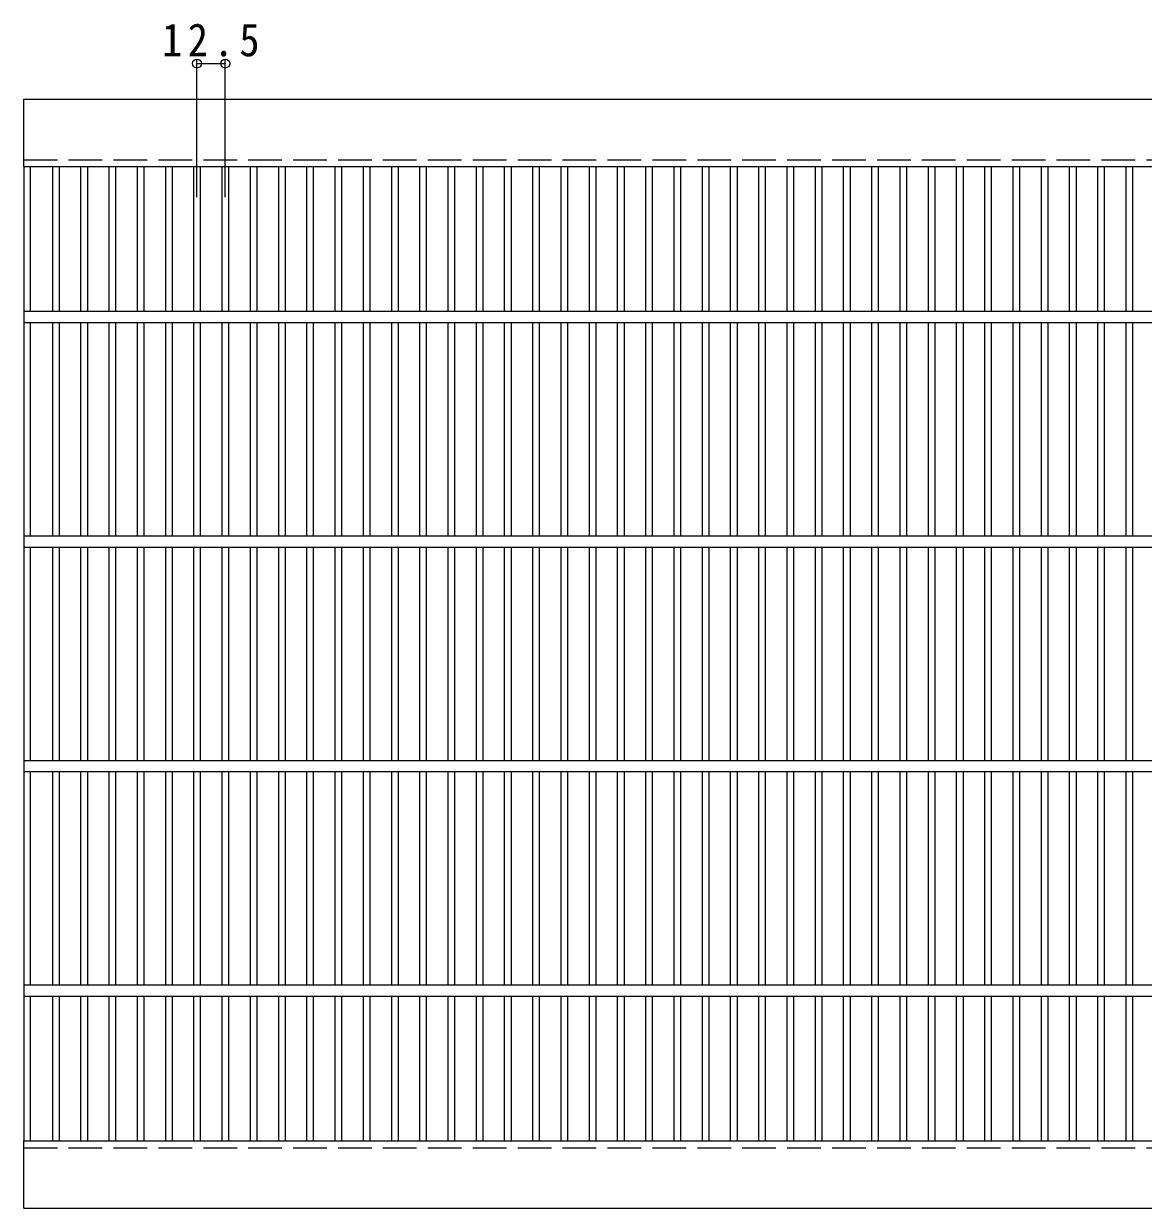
# Model space of a CAD drawing. Units: millimetres, scale not verified. Extents: x -756 to 910, y -687 to 604.
# Drawn here: x -754 to -255, y -33 to 495 of the extents above; entities that cross this region are included whole.
import ezdxf

# ---------------------------------------------------------------- set-up
doc = ezdxf.new("R2010")
doc.units = ezdxf.units.MM
doc.header["$LTSCALE"] = 5
doc.header["$PDMODE"] = 32
doc.header["$PDSIZE"] = 4
doc.linetypes.add('DASHED3', pattern=[4, 3, -1])
for name, color, linetype, lineweight in [('A-1_ピット', 2, 'Continuous', 9), ('A-2_蓋', 3, 'Continuous', 9), ('A-4_寸法', 7, 'Continuous', 9)]:
    doc.layers.add(name, color=color, linetype=linetype, lineweight=lineweight)
doc.styles.add('ＭＳ ゴシック', font='')
doc.styles.get('ＭＳ ゴシック').set_extended_font_data('MS Gothic')

msp = doc.modelspace()

# ---------------------------------------------------------------- linework, layer by layer
at = {"layer": 'A-1_ピット'}
for p, q in [((-753.757, 460.959), (243.243, 460.959)), ((-753.757, 430.959), (-753.757, 460.959)), ((-753.757, 430.959), (243.243, 430.959)), ((-753.757, -33.041), (243.243, -33.041))]:
    msp.add_line(p, q, dxfattribs=at)
at = {"layer": 'A-1_ピット', "linetype": 'DASHED3'}
for p, q in [((-753.757, 433.959), (243.243, 433.959)), ((-753.757, -6.041), (243.243, -6.041))]:
    msp.add_line(p, q, dxfattribs=at)
at = {"layer": 'A-1_ピット'}
msp.add_lwpolyline([(-753.757, -33.041), (-753.757, -3.041), (243.243, -3.041)], dxfattribs=at)
at = {"layer": 'A-2_蓋'}
for p, q in [((-753.757, 430.959), (-753.757, -3.041)), ((-750.757, 366.459), (-750.757, 430.959)), ((-740.997, 430.959), (-740.997, 366.459)), ((-737.997, 430.959), (-737.997, 366.459)), ((-728.417, 430.959), (-728.417, 366.459)), ((-725.417, 430.959), (-725.417, 366.459)), ((-715.837, 430.959), (-715.837, 366.459)), ((-712.837, 430.959), (-712.837, 366.459)), ((-703.257, 430.959), (-703.257, 366.459)), ((-700.257, 430.959), (-700.257, 366.459)), ((-690.677, 430.959), (-690.677, 366.459)), ((-687.677, 430.959), (-687.677, 366.459)), ((-678.097, 430.959), (-678.097, 366.459)), ((-675.097, 430.959), (-675.097, 366.459)), ((-665.517, 430.959), (-665.517, 366.459)), ((-662.517, 430.959), (-662.517, 366.459)), ((-652.937, 430.959), (-652.937, 366.459)), ((-649.937, 430.959), (-649.937, 366.459)), ((-640.357, 430.959), (-640.357, 366.459)), ((-637.357, 430.959), (-637.357, 366.459)), ((-627.777, 430.959), (-627.777, 366.459)), ((-624.777, 430.959), (-624.777, 366.459)), ((-615.197, 430.959), (-615.197, 366.459)), ((-612.197, 430.959), (-612.197, 366.459)), ((-602.617, 430.959), (-602.617, 366.459)), ((-599.617, 430.959), (-599.617, 366.459)), ((-590.037, 430.959), (-590.037, 366.459)), ((-587.037, 430.959), (-587.037, 366.459)), ((-577.457, 430.959), (-577.457, 366.459)), ((-574.457, 430.959), (-574.457, 366.459)), ((-564.877, 430.959), (-564.877, 366.459)), ((-561.877, 430.959), (-561.877, 366.459)), ((-552.297, 430.959), (-552.297, 366.459)), ((-549.297, 430.959), (-549.297, 366.459)), ((-539.717, 430.959), (-539.717, 366.459)), ((-536.717, 430.959), (-536.717, 366.459)), ((-527.137, 430.959), (-527.137, 366.459)), ((-524.137, 430.959), (-524.137, 366.459)), ((-514.557, 430.959), (-514.557, 366.459)), ((-511.557, 430.959), (-511.557, 366.459)), ((-501.977, 430.959), (-501.977, 366.459)), ((-498.977, 430.959), (-498.977, 366.459)), ((-489.397, 430.959), (-489.397, 366.459)), ((-486.397, 430.959), (-486.397, 366.459)), ((-476.817, 430.959), (-476.817, 366.459)), ((-473.817, 430.959), (-473.817, 366.459)), ((-464.237, 430.959), (-464.237, 366.459)), ((-461.237, 430.959), (-461.237, 366.459)), ((-451.657, 430.959), (-451.657, 366.459)), ((-448.657, 430.959), (-448.657, 366.459)), ((-439.077, 430.959), (-439.077, 366.459)), ((-436.077, 430.959), (-436.077, 366.459)), ((-426.497, 430.959), (-426.497, 366.459)), ((-423.497, 430.959), (-423.497, 366.459)), ((-413.917, 430.959), (-413.917, 366.459)), ((-410.917, 430.959), (-410.917, 366.459)), ((-401.337, 430.959), (-401.337, 366.459)), ((-398.336, 430.959), (-398.336, 366.459)), ((-388.757, 430.959), (-388.757, 366.459)), ((-385.757, 430.959), (-385.757, 366.459)), ((-376.177, 430.959), (-376.177, 366.459)), ((-373.176, 430.959), (-373.176, 366.459)), ((-363.597, 430.959), (-363.597, 366.459)), ((-360.597, 430.959), (-360.597, 366.459)), ((-351.017, 430.959), (-351.017, 366.459)), ((-348.017, 430.959), (-348.017, 366.459)), ((-338.437, 430.959), (-338.437, 366.459)), ((-335.437, 430.959), (-335.437, 366.459)), ((-325.857, 430.959), (-325.857, 366.459)), ((-322.857, 430.959), (-322.857, 366.459)), ((-313.277, 430.959), (-313.277, 366.459)), ((-310.277, 430.959), (-310.277, 366.459)), ((-300.697, 430.959), (-300.697, 366.459)), ((-297.697, 430.959), (-297.697, 366.459)), ((-288.117, 430.959), (-288.117, 366.459)), ((-285.117, 430.959), (-285.117, 366.459)), ((-275.536, 430.959), (-275.536, 366.459)), ((-272.536, 430.959), (-272.536, 366.459)), ((-262.957, 430.959), (-262.957, 366.459)), ((-259.956, 430.959), (-259.956, 366.459)), ((-753.757, 366.459), (243.243, 366.459)), ((-753.757, 361.46), (243.243, 361.46)), ((-750.757, 266.459), (-750.757, 361.46)), ((-740.997, 361.46), (-740.997, 266.459)), ((-737.997, 361.46), (-737.997, 266.459)), ((-728.417, 361.46), (-728.417, 266.459)), ((-725.417, 361.46), (-725.417, 266.459)), ((-715.837, 361.46), (-715.837, 266.459)), ((-712.837, 361.46), (-712.837, 266.459)), ((-703.257, 361.46), (-703.257, 266.459)), ((-700.257, 361.46), (-700.257, 266.459)), ((-690.677, 361.46), (-690.677, 266.459)), ((-687.677, 361.46), (-687.677, 266.459)), ((-678.097, 361.46), (-678.097, 266.459)), ((-675.097, 361.46), (-675.097, 266.459)), ((-665.517, 361.46), (-665.517, 266.459)), ((-662.517, 361.46), (-662.517, 266.459)), ((-652.937, 361.46), (-652.937, 266.459)), ((-649.937, 361.46), (-649.937, 266.459)), ((-640.357, 361.46), (-640.357, 266.459)), ((-637.357, 361.46), (-637.357, 266.459)), ((-627.777, 361.46), (-627.777, 266.459)), ((-624.777, 361.46), (-624.777, 266.459)), ((-615.197, 361.46), (-615.197, 266.459)), ((-612.197, 361.46), (-612.197, 266.459)), ((-602.617, 361.46), (-602.617, 266.459)), ((-599.617, 361.46), (-599.617, 266.459)), ((-590.037, 361.46), (-590.037, 266.459)), ((-587.037, 361.46), (-587.037, 266.459)), ((-577.457, 361.46), (-577.457, 266.459)), ((-574.457, 361.46), (-574.457, 266.459)), ((-564.877, 361.46), (-564.877, 266.459)), ((-561.877, 361.46), (-561.877, 266.459)), ((-552.297, 361.46), (-552.297, 266.459)), ((-549.297, 361.46), (-549.297, 266.459)), ((-539.717, 361.46), (-539.717, 266.459)), ((-536.717, 361.46), (-536.717, 266.459)), ((-527.137, 361.46), (-527.137, 266.459)), ((-524.137, 361.46), (-524.137, 266.459)), ((-514.557, 361.46), (-514.557, 266.459)), ((-511.557, 361.46), (-511.557, 266.459)), ((-501.977, 361.46), (-501.977, 266.459)), ((-498.977, 361.46), (-498.977, 266.459)), ((-489.397, 361.46), (-489.397, 266.459)), ((-486.397, 361.46), (-486.397, 266.459)), ((-476.817, 361.46), (-476.817, 266.459)), ((-473.817, 361.46), (-473.817, 266.459)), ((-464.237, 361.46), (-464.237, 266.459)), ((-461.237, 361.46), (-461.237, 266.459)), ((-451.657, 361.46), (-451.657, 266.459)), ((-448.657, 361.46), (-448.657, 266.459)), ((-439.077, 361.46), (-439.077, 266.459)), ((-436.077, 361.46), (-436.077, 266.459)), ((-426.497, 361.46), (-426.497, 266.459)), ((-423.497, 361.46), (-423.497, 266.459)), ((-413.917, 361.46), (-413.917, 266.459)), ((-410.917, 361.46), (-410.917, 266.459)), ((-401.337, 361.46), (-401.337, 266.459)), ((-398.336, 361.46), (-398.336, 266.459)), ((-388.757, 361.46), (-388.757, 266.459)), ((-385.757, 361.46), (-385.757, 266.459)), ((-376.177, 361.46), (-376.177, 266.459)), ((-373.176, 361.46), (-373.176, 266.459)), ((-363.597, 361.46), (-363.597, 266.459)), ((-360.597, 361.46), (-360.597, 266.459)), ((-351.017, 361.46), (-351.017, 266.459)), ((-348.017, 361.46), (-348.017, 266.459)), ((-338.437, 361.46), (-338.437, 266.459)), ((-335.437, 361.46), (-335.437, 266.459)), ((-325.857, 361.46), (-325.857, 266.459)), ((-322.857, 361.46), (-322.857, 266.459)), ((-313.277, 361.46), (-313.277, 266.459)), ((-310.277, 361.46), (-310.277, 266.459)), ((-300.697, 361.46), (-300.697, 266.459)), ((-297.697, 361.46), (-297.697, 266.459)), ((-288.117, 361.46), (-288.117, 266.459)), ((-285.117, 361.46), (-285.117, 266.459)), ((-275.536, 361.46), (-275.536, 266.459)), ((-272.536, 361.46), (-272.536, 266.459)), ((-262.957, 361.46), (-262.957, 266.459)), ((-259.956, 361.46), (-259.956, 266.459)), ((-753.757, 266.459), (243.243, 266.459)), ((-753.757, 261.46), (243.243, 261.46)), ((-750.757, 166.459), (-750.757, 261.46)), ((-740.997, 261.46), (-740.997, 166.459)), ((-737.997, 261.46), (-737.997, 166.459)), ((-728.417, 261.46), (-728.417, 166.459)), ((-725.417, 261.46), (-725.417, 166.459)), ((-715.837, 261.46), (-715.837, 166.459)), ((-712.837, 261.46), (-712.837, 166.459)), ((-703.257, 261.46), (-703.257, 166.459)), ((-700.257, 261.46), (-700.257, 166.459)), ((-690.677, 261.46), (-690.677, 166.459)), ((-687.677, 261.46), (-687.677, 166.459)), ((-678.097, 261.46), (-678.097, 166.459)), ((-675.097, 261.46), (-675.097, 166.459)), ((-665.517, 261.46), (-665.517, 166.459)), ((-662.517, 261.46), (-662.517, 166.459)), ((-652.937, 261.46), (-652.937, 166.459)), ((-649.937, 261.46), (-649.937, 166.459)), ((-640.357, 261.46), (-640.357, 166.459)), ((-637.357, 261.46), (-637.357, 166.459)), ((-627.777, 261.46), (-627.777, 166.459)), ((-624.777, 261.46), (-624.777, 166.459)), ((-615.197, 261.46), (-615.197, 166.459)), ((-612.197, 261.46), (-612.197, 166.459)), ((-602.617, 261.46), (-602.617, 166.459)), ((-599.617, 261.46), (-599.617, 166.459)), ((-590.037, 261.46), (-590.037, 166.459)), ((-587.037, 261.46), (-587.037, 166.459)), ((-577.457, 261.46), (-577.457, 166.459)), ((-574.457, 261.46), (-574.457, 166.459)), ((-564.877, 261.46), (-564.877, 166.459)), ((-561.877, 261.46), (-561.877, 166.459)), ((-552.297, 261.46), (-552.297, 166.459)), ((-549.297, 261.46), (-549.297, 166.459)), ((-539.717, 261.46), (-539.717, 166.459)), ((-536.717, 261.46), (-536.717, 166.459)), ((-527.137, 261.46), (-527.137, 166.459)), ((-524.137, 261.46), (-524.137, 166.459)), ((-514.557, 261.46), (-514.557, 166.459)), ((-511.557, 261.46), (-511.557, 166.459)), ((-501.977, 261.46), (-501.977, 166.459)), ((-498.977, 261.46), (-498.977, 166.459)), ((-489.397, 261.46), (-489.397, 166.459)), ((-486.397, 261.46), (-486.397, 166.459)), ((-476.817, 261.46), (-476.817, 166.459)), ((-473.817, 261.46), (-473.817, 166.459)), ((-464.237, 261.46), (-464.237, 166.459)), ((-461.237, 261.46), (-461.237, 166.459)), ((-451.657, 261.46), (-451.657, 166.459)), ((-448.657, 261.46), (-448.657, 166.459)), ((-439.077, 261.46), (-439.077, 166.459)), ((-436.077, 261.46), (-436.077, 166.459)), ((-426.497, 261.46), (-426.497, 166.459)), ((-423.497, 261.46), (-423.497, 166.459)), ((-413.917, 261.46), (-413.917, 166.459)), ((-410.917, 261.46), (-410.917, 166.459)), ((-401.337, 261.46), (-401.337, 166.459)), ((-398.336, 261.46), (-398.336, 166.459)), ((-388.757, 261.46), (-388.757, 166.459)), ((-385.757, 261.46), (-385.757, 166.459)), ((-376.177, 261.46), (-376.177, 166.459)), ((-373.176, 261.46), (-373.176, 166.459)), ((-363.597, 261.46), (-363.597, 166.459)), ((-360.597, 261.46), (-360.597, 166.459)), ((-351.017, 261.46), (-351.017, 166.459)), ((-348.017, 261.46), (-348.017, 166.459)), ((-338.437, 261.46), (-338.437, 166.459)), ((-335.437, 261.46), (-335.437, 166.459)), ((-325.857, 261.46), (-325.857, 166.459)), ((-322.857, 261.46), (-322.857, 166.459)), ((-313.277, 261.46), (-313.277, 166.459)), ((-310.277, 261.46), (-310.277, 166.459)), ((-300.697, 261.46), (-300.697, 166.459)), ((-297.697, 261.46), (-297.697, 166.459)), ((-288.117, 261.46), (-288.117, 166.459)), ((-285.117, 261.46), (-285.117, 166.459)), ((-275.536, 261.46), (-275.536, 166.459)), ((-272.536, 261.46), (-272.536, 166.459)), ((-262.957, 261.46), (-262.957, 166.459)), ((-259.956, 261.46), (-259.956, 166.459)), ((-753.757, 166.459), (243.243, 166.459)), ((-753.757, 161.459), (243.243, 161.459)), ((-750.757, 66.459), (-750.757, 161.459)), ((-740.997, 161.459), (-740.997, 66.459)), ((-737.997, 161.459), (-737.997, 66.459)), ((-728.417, 161.459), (-728.417, 66.459)), ((-725.417, 161.459), (-725.417, 66.459)), ((-715.837, 161.459), (-715.837, 66.459)), ((-712.837, 161.459), (-712.837, 66.459)), ((-703.257, 161.459), (-703.257, 66.459)), ((-700.257, 161.459), (-700.257, 66.459)), ((-690.677, 161.459), (-690.677, 66.459)), ((-687.677, 161.459), (-687.677, 66.459)), ((-678.097, 161.459), (-678.097, 66.459)), ((-675.097, 161.459), (-675.097, 66.459)), ((-665.517, 161.459), (-665.517, 66.459)), ((-662.517, 161.459), (-662.517, 66.459)), ((-652.937, 161.459), (-652.937, 66.459)), ((-649.937, 161.459), (-649.937, 66.459)), ((-640.357, 161.459), (-640.357, 66.459)), ((-637.357, 161.459), (-637.357, 66.459)), ((-627.777, 161.459), (-627.777, 66.459)), ((-624.777, 161.459), (-624.777, 66.459)), ((-615.197, 161.459), (-615.197, 66.459)), ((-612.197, 161.459), (-612.197, 66.459)), ((-602.617, 161.459), (-602.617, 66.459)), ((-599.617, 161.459), (-599.617, 66.459)), ((-590.037, 161.459), (-590.037, 66.459)), ((-587.037, 161.459), (-587.037, 66.459)), ((-577.457, 161.459), (-577.457, 66.459)), ((-574.457, 161.459), (-574.457, 66.459)), ((-564.877, 161.459), (-564.877, 66.459)), ((-561.877, 161.459), (-561.877, 66.459)), ((-552.297, 161.459), (-552.297, 66.459)), ((-549.297, 161.459), (-549.297, 66.459)), ((-539.717, 161.459), (-539.717, 66.459)), ((-536.717, 161.459), (-536.717, 66.459)), ((-527.137, 161.459), (-527.137, 66.459)), ((-524.137, 161.459), (-524.137, 66.459)), ((-514.557, 161.459), (-514.557, 66.459)), ((-511.557, 161.459), (-511.557, 66.459)), ((-501.977, 161.459), (-501.977, 66.459)), ((-498.977, 161.459), (-498.977, 66.459)), ((-489.397, 161.459), (-489.397, 66.459)), ((-486.397, 161.459), (-486.397, 66.459)), ((-476.817, 161.459), (-476.817, 66.459)), ((-473.817, 161.459), (-473.817, 66.459)), ((-464.237, 161.459), (-464.237, 66.459)), ((-461.237, 161.459), (-461.237, 66.459)), ((-451.657, 161.459), (-451.657, 66.459)), ((-448.657, 161.459), (-448.657, 66.459)), ((-439.077, 161.459), (-439.077, 66.459)), ((-436.077, 161.459), (-436.077, 66.459)), ((-426.497, 161.459), (-426.497, 66.459)), ((-423.497, 161.459), (-423.497, 66.459)), ((-413.917, 161.459), (-413.917, 66.459)), ((-410.917, 161.459), (-410.917, 66.459)), ((-401.337, 161.459), (-401.337, 66.459)), ((-398.336, 161.459), (-398.336, 66.459)), ((-388.757, 161.459), (-388.757, 66.459)), ((-385.757, 161.459), (-385.757, 66.459)), ((-376.177, 161.459), (-376.177, 66.459)), ((-373.176, 161.459), (-373.176, 66.459)), ((-363.597, 161.459), (-363.597, 66.459)), ((-360.597, 161.459), (-360.597, 66.459)), ((-351.017, 161.459), (-351.017, 66.459)), ((-348.017, 161.459), (-348.017, 66.459)), ((-338.437, 161.459), (-338.437, 66.459)), ((-335.437, 161.459), (-335.437, 66.459)), ((-325.857, 161.459), (-325.857, 66.459)), ((-322.857, 161.459), (-322.857, 66.459)), ((-313.277, 161.459), (-313.277, 66.459)), ((-310.277, 161.459), (-310.277, 66.459)), ((-300.697, 161.459), (-300.697, 66.459)), ((-297.697, 161.459), (-297.697, 66.459)), ((-288.117, 161.459), (-288.117, 66.459)), ((-285.117, 161.459), (-285.117, 66.459)), ((-275.536, 161.459), (-275.536, 66.459)), ((-272.536, 161.459), (-272.536, 66.459)), ((-262.957, 161.459), (-262.957, 66.459)), ((-259.956, 161.459), (-259.956, 66.459)), ((-753.757, 66.459), (243.243, 66.459)), ((-753.757, 61.459), (243.243, 61.459)), ((-750.757, -3.041), (-750.757, 61.459)), ((-740.997, 61.459), (-740.997, -3.041)), ((-737.997, 61.459), (-737.997, -3.041)), ((-728.417, 61.459), (-728.417, -3.041)), ((-725.417, 61.459), (-725.417, -3.041)), ((-715.837, 61.459), (-715.837, -3.041)), ((-712.837, 61.459), (-712.837, -3.041)), ((-703.257, 61.459), (-703.257, -3.041)), ((-700.257, 61.459), (-700.257, -3.041)), ((-690.677, 61.459), (-690.677, -3.041)), ((-687.677, 61.459), (-687.677, -3.041)), ((-678.097, 61.459), (-678.097, -3.041)), ((-675.097, 61.459), (-675.097, -3.041)), ((-665.517, 61.459), (-665.517, -3.041)), ((-662.517, 61.459), (-662.517, -3.041)), ((-652.937, 61.459), (-652.937, -3.041)), ((-649.937, 61.459), (-649.937, -3.041)), ((-640.357, 61.459), (-640.357, -3.041)), ((-637.357, 61.459), (-637.357, -3.041)), ((-627.777, 61.459), (-627.777, -3.041)), ((-624.777, 61.459), (-624.777, -3.041)), ((-615.197, 61.459), (-615.197, -3.041)), ((-612.197, 61.459), (-612.197, -3.041)), ((-602.617, 61.459), (-602.617, -3.041)), ((-599.617, 61.459), (-599.617, -3.041)), ((-590.037, 61.459), (-590.037, -3.041)), ((-587.037, 61.459), (-587.037, -3.041)), ((-577.457, 61.459), (-577.457, -3.041)), ((-574.457, 61.459), (-574.457, -3.041)), ((-564.877, 61.459), (-564.877, -3.041)), ((-561.877, 61.459), (-561.877, -3.041)), ((-552.297, 61.459), (-552.297, -3.041)), ((-549.297, 61.459), (-549.297, -3.041)), ((-539.717, 61.459), (-539.717, -3.041)), ((-536.717, 61.459), (-536.717, -3.041)), ((-527.137, 61.459), (-527.137, -3.041)), ((-524.137, 61.459), (-524.137, -3.041)), ((-514.557, 61.459), (-514.557, -3.041)), ((-511.557, 61.459), (-511.557, -3.041)), ((-501.977, 61.459), (-501.977, -3.041)), ((-498.977, 61.459), (-498.977, -3.041)), ((-489.397, 61.459), (-489.397, -3.041)), ((-486.397, 61.459), (-486.397, -3.041)), ((-476.817, 61.459), (-476.817, -3.041)), ((-473.817, 61.459), (-473.817, -3.041)), ((-464.237, 61.459), (-464.237, -3.041)), ((-461.237, 61.459), (-461.237, -3.041)), ((-451.657, 61.459), (-451.657, -3.041)), ((-448.657, 61.459), (-448.657, -3.041)), ((-439.077, 61.459), (-439.077, -3.041)), ((-436.077, 61.459), (-436.077, -3.041)), ((-426.497, 61.459), (-426.497, -3.041)), ((-423.497, 61.459), (-423.497, -3.041)), ((-413.917, 61.459), (-413.917, -3.041)), ((-410.917, 61.459), (-410.917, -3.041)), ((-401.337, 61.459), (-401.337, -3.041)), ((-398.336, 61.459), (-398.336, -3.041)), ((-388.757, 61.459), (-388.757, -3.041)), ((-385.757, 61.459), (-385.757, -3.041)), ((-376.177, 61.459), (-376.177, -3.041)), ((-373.176, 61.459), (-373.176, -3.041)), ((-363.597, 61.459), (-363.597, -3.041)), ((-360.597, 61.459), (-360.597, -3.041)), ((-351.017, 61.459), (-351.017, -3.041)), ((-348.017, 61.459), (-348.017, -3.041)), ((-338.437, 61.459), (-338.437, -3.041)), ((-335.437, 61.459), (-335.437, -3.041)), ((-325.857, 61.459), (-325.857, -3.041)), ((-322.857, 61.459), (-322.857, -3.041)), ((-313.277, 61.459), (-313.277, -3.041)), ((-310.277, 61.459), (-310.277, -3.041)), ((-300.697, 61.459), (-300.697, -3.041)), ((-297.697, 61.459), (-297.697, -3.041)), ((-288.117, 61.459), (-288.117, -3.041)), ((-285.117, 61.459), (-285.117, -3.041)), ((-275.536, 61.459), (-275.536, -3.041)), ((-272.536, 61.459), (-272.536, -3.041)), ((-262.957, 61.459), (-262.957, -3.041)), ((-259.956, 61.459), (-259.956, -3.041))]:
    msp.add_line(p, q, dxfattribs=at)
at = {"layer": 'A-4_寸法'}
for p, q in [((-676.597, 417.23), (-676.597, 478.312)), ((-676.597, 476.812), (-664.017, 476.812)), ((-664.017, 417.23), (-664.017, 478.312))]:
    msp.add_line(p, q, dxfattribs=at)
for p in [(-676.597, 476.812), (-664.017, 476.812)]:
    msp.add_point(p, dxfattribs=at)

# ---------------------------------------------------------------- texts
at = {"layer": 'A-4_寸法', "color": 2, "insert": (-692.182, 479.812), "char_height": 14.66, "attachment_point": 7, "style": 'ＭＳ ゴシック'}
msp.add_mtext('\\T1.28;\\W0.9;12.5', dxfattribs=at)

doc.saveas('drawing.dxf')
